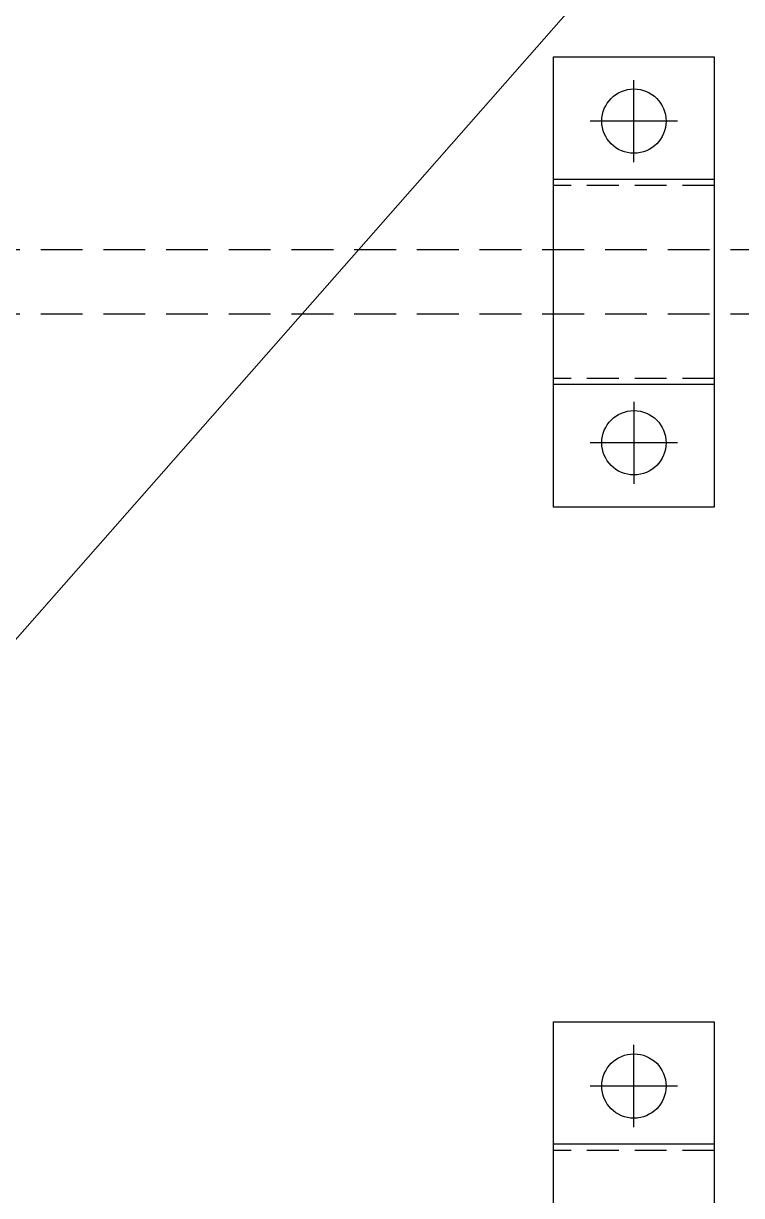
# Model space of a CAD drawing. Header units: millimetres. Extents: x 183355 to 194386, y -190559 to -183233.
# Drawn here: x 186534.8 to 186646.5, y -184296 to -184113.8 of the extents above; entities that cross this region are included whole.
import ezdxf

# ---------------------------------------------------------------- set-up
doc = ezdxf.new("R2010")
doc.units = ezdxf.units.MM
doc.header["$LTSCALE"] = 13
for name, pattern in [('CENTER', [50.8, 31.75, -6.35, 6.35, -6.35]), ('DASHED', [0.75, 0.5, -0.25]), ('HIDDEN', [9.525, 6.35, -3.175])]:
    doc.linetypes.add(name, pattern=pattern)
for name, color, linetype in [('1', 4, 'Continuous'), ('3', 6, 'HIDDEN'), ('3中心线层', 1, 'CENTER'), ('4虚线层', 6, 'DASHED')]:
    doc.layers.add(name, color=color, linetype=linetype)
doc.layers.add('标注、文本', color=3, linetype='Continuous', lineweight=25)
doc.layers.add('铁心', color=3, linetype='Continuous', lineweight=0)

# ---------------------------------------------------------------- blocks, each defined once
blk = doc.blocks.new('A$C7FBB5A69')
at = {"layer": '1'}
for p, q in [((0, 0), (0, 70)), ((0, 70), (25, 70)), ((25, 70), (25, 0)), ((25, 50.95), (0, 50.95)), ((25, 19.05), (0, 19.05)), ((25, 0), (0, 0))]:
    blk.add_line(p, q, dxfattribs=at)
for centre in [(12.5, 60), (12.5, 10)]:
    blk.add_circle(centre, 5, dxfattribs=at)
at = {"layer": '3', "ltscale": 0.06}
for p, q in [((25, 50), (0, 50)), ((25, 20), (0, 20))]:
    blk.add_line(p, q, dxfattribs=at)
at = {"layer": '3中心线层'}
for p, q in [((12.5, 53.61), (12.5, 66.39)), ((19.3, 60), (5.7, 60)), ((12.5, 16.39), (12.5, 3.61)), ((19.3, 10), (5.7, 10))]:
    blk.add_line(p, q, dxfattribs=at)

msp = doc.modelspace()

# ---------------------------------------------------------------- linework, layer by layer
at = {"layer": '4虚线层'}
for p, q in [((186846.215, -184148.969), (186156.562, -184148.969)), ((186846.215, -184158.969), (186166.562, -184158.969))]:
    msp.add_line(p, q, dxfattribs=at)
at = {"layer": '铁心'}
msp.add_lwpolyline([(186507.257, -184239.375), (186945.274, -183741.726), (186938.697, -183724.309), (186937.045, -183705.787), (186941.966, -183686.6), (186952.808, -183671.646), (186968.517, -183659.099), (186986.195, -183652.37), (187004.566, -183650.458), (187023.643, -183655.79), (187038.858, -183666.481), (187050.652, -183680.886), (187058.134, -183699.868), (187059.785, -183718.391), (187054.714, -183737.316), (187044.023, -183752.531), (187029.357, -183764.477), (187010.636, -183771.807), (186992.113, -183773.459), (186973.188, -183768.388), (186957.973, -183757.696), (186945.274, -183741.726)], dxfattribs=at)

# ---------------------------------------------------------------- block references
at = {"layer": '标注、文本'}
for p in [(186617.215, -184188.969), (186617.215, -184338.969)]:
    msp.add_blockref('A$C7FBB5A69', p, dxfattribs=at)

doc.saveas('drawing.dxf')
